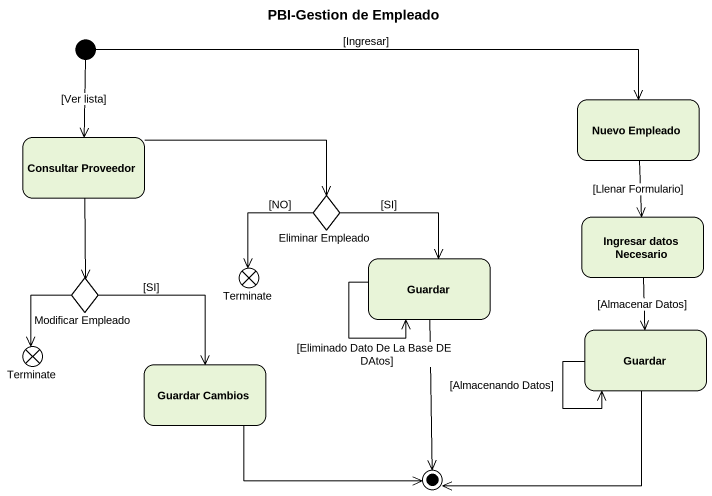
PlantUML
@startuml
title PBI-Gestion de Empleado
hide empty description
state "Nuevo Empleado" as Nuevo_Empleado
state "Consultar Proveedor" as Consultar_Proveedor
state "Eliminar Empleado" as Eliminar_Empleado <<choice>>
state "Ingresar datos Necesario" as Ingresar_datos_Necesario
state "Modificar Empleado" as Modificar_Empleado <<choice>>
state Terminate <<end>>
state Guardar
state "Guardar" as Guardar_2
state "Terminate" as Terminate_2 <<end>>
state "Guardar Cambios" as Guardar_Cambios
[*] -right-> Nuevo_Empleado : [Ingresar]
[*] --> Consultar_Proveedor : [Ver lista]
Nuevo_Empleado --> Ingresar_datos_Necesario : [Llenar Formulario]
Consultar_Proveedor -right-> Eliminar_Empleado
Consultar_Proveedor --> Modificar_Empleado
Eliminar_Empleado --> Terminate : [NO]
Eliminar_Empleado --> Guardar : [SI]
Ingresar_datos_Necesario --> Guardar_2 : [Almacenar Datos]
Modificar_Empleado --> Terminate_2
Modificar_Empleado --> Guardar_Cambios : [SI]
Guardar --> Guardar : [Eliminado Dato De La Base DE DAtos]
Guardar_2 --> Guardar_2 : [Almacenando Datos]
Guardar --> [*]
Guardar_2 -left-> [*]
Guardar_Cambios -right-> [*]
@enduml
